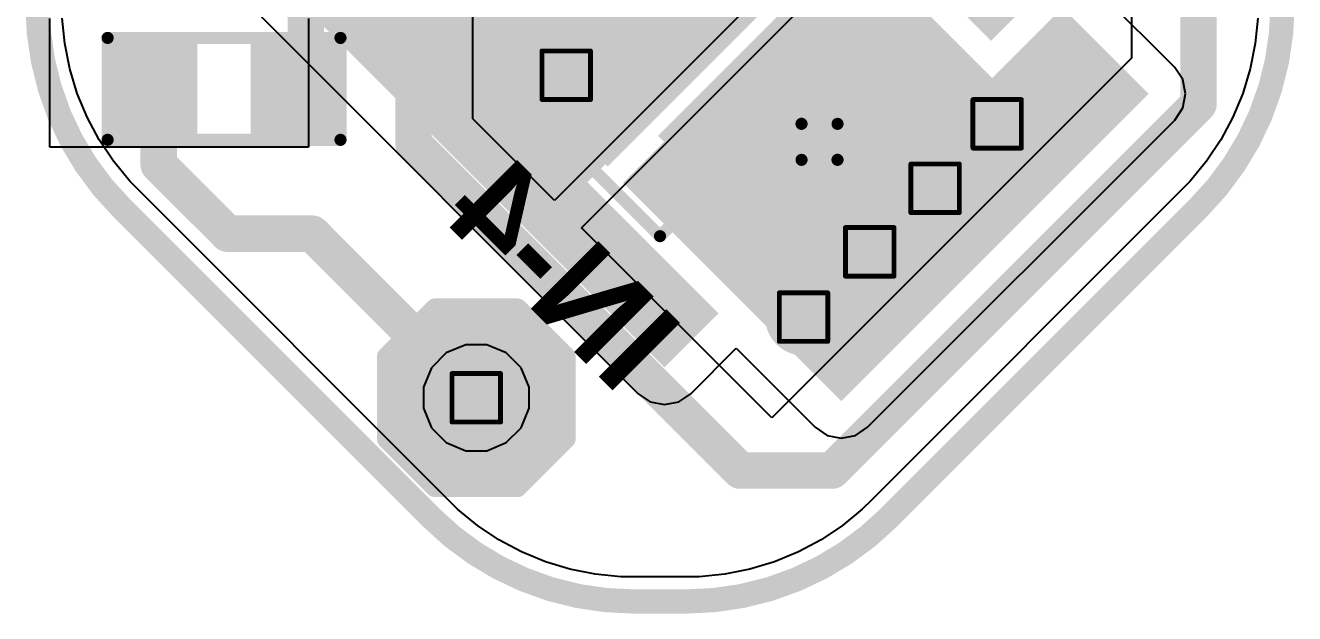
# Model space of a CAD drawing. Header units: inches. Extents: x 92 to 372, y 57 to 122.
# Drawn here: x 106.35 to 119.64, y 58.9 to 65.06 of the extents above; entities that cross this region are included whole.
import ezdxf

# ---------------------------------------------------------------- set-up
doc = ezdxf.new("R2010")
doc.units = ezdxf.units.IN
for name, color, linetype in [('Board Outline', 216, 'Continuous'), ('Bottom Layer', 5, 'Continuous'), ('Bottom Overlay', 54, 'Continuous'), ('Bottom Paste', 16, 'Continuous'), ('Bottom Solder', 6, 'Continuous'), ('Drill Drawing', 1, 'Continuous'), ('Top Layer', 1, 'Continuous'), ('Top Overlay', 2, 'Continuous'), ('Top Paste', 8, 'Continuous'), ('Top Solder', 216, 'Continuous'), ('Via Holes', 16, 'Continuous')]:
    doc.layers.add(name, color=color, linetype=linetype)
doc.styles.add('Arial_Bold', font='', dxfattribs={"height": 0.2})
doc.styles.get('Arial_Bold').set_extended_font_data('Arial', bold=True)

# ---------------------------------------------------------------- blocks, each defined once
blk = doc.blocks.new('T__________B_3')
at = {"layer": 'Bottom Layer'}
blk.add_hatch(color=5, dxfattribs=at).paths.add_polyline_path([(0.381, 0.762), (-0.381, 0.762), (-0.762, 0.381), (-0.762, -0.381), (-0.381, -0.762), (0.381, -0.762), (0.762, -0.381), (0.762, 0.381)])
at = {"layer": 'Bottom Paste'}
blk.add_hatch(color=16, dxfattribs=at).paths.add_polyline_path([(0.381, 0.762), (-0.381, 0.762), (-0.762, 0.381), (-0.762, -0.381), (-0.381, -0.762), (0.381, -0.762), (0.762, -0.381), (0.762, 0.381)])
at = {"layer": 'Bottom Solder'}
blk.add_hatch(color=6, dxfattribs=at).paths.add_polyline_path([(0.432, 0.864), (-0.432, 0.864), (-0.864, 0.432), (-0.864, -0.432), (-0.432, -0.864), (0.432, -0.864), (0.864, -0.432), (0.864, 0.432)])
at = {"layer": 'Bottom Overlay'}
for points in [[(-0.432, 0.94, 0.2, 0.2, 0), (-0.94, 0.432, 0.2, 0.2, 0)], [(0.432, 0.94, 0.2, 0.2, 0), (-0.432, 0.94, 0.2, 0.2, 0)], [(0.94, 0.432, 0.2, 0.2, 0), (0.432, 0.94, 0.2, 0.2, 0)], [(-0.94, 0.432, 0.2, 0.2, 0), (-0.94, -0.432, 0.2, 0.2, 0)], [(0.94, 0.432, 0.2, 0.2, 0), (0.94, -0.432, 0.2, 0.2, 0)], [(-0.432, -0.94, 0.2, 0.2, 0), (-0.94, -0.432, 0.2, 0.2, 0)], [(0.94, -0.432, 0.2, 0.2, 0), (0.432, -0.94, 0.2, 0.2, 0)], [(0.432, -0.94, 0.2, 0.2, 0), (-0.432, -0.94, 0.2, 0.2, 0)]]:
    blk.add_lwpolyline(points, format="xyseb", dxfattribs=at)
for points in [[(-0.482, 0.94, 0.1, 0.1, 1), (-0.382, 0.94, 0.1, 0.1, 1)], [(-0.482, 0.94, 0.1, 0.1, 1), (-0.382, 0.94, 0.1, 0.1, 1)], [(0.382, 0.94, 0.1, 0.1, 1), (0.482, 0.94, 0.1, 0.1, 1)], [(0.382, 0.94, 0.1, 0.1, 1), (0.482, 0.94, 0.1, 0.1, 1)], [(-0.99, 0.432, 0.1, 0.1, 1), (-0.89, 0.432, 0.1, 0.1, 1)], [(-0.99, 0.432, 0.1, 0.1, 1), (-0.89, 0.432, 0.1, 0.1, 1)], [(0.89, 0.432, 0.1, 0.1, 1), (0.99, 0.432, 0.1, 0.1, 1)], [(0.89, 0.432, 0.1, 0.1, 1), (0.99, 0.432, 0.1, 0.1, 1)], [(-0.99, -0.432, 0.1, 0.1, 1), (-0.89, -0.432, 0.1, 0.1, 1)], [(-0.99, -0.432, 0.1, 0.1, 1), (-0.89, -0.432, 0.1, 0.1, 1)], [(0.89, -0.432, 0.1, 0.1, 1), (0.99, -0.432, 0.1, 0.1, 1)], [(0.89, -0.432, 0.1, 0.1, 1), (0.99, -0.432, 0.1, 0.1, 1)], [(-0.482, -0.94, 0.1, 0.1, 1), (-0.382, -0.94, 0.1, 0.1, 1)], [(-0.482, -0.94, 0.1, 0.1, 1), (-0.382, -0.94, 0.1, 0.1, 1)], [(0.382, -0.94, 0.1, 0.1, 1), (0.482, -0.94, 0.1, 0.1, 1)], [(0.382, -0.94, 0.1, 0.1, 1), (0.482, -0.94, 0.1, 0.1, 1)]]:
    blk.add_lwpolyline(points, format="xyseb", close=True, dxfattribs=at)
blk = doc.blocks.new('R___0603_B_11')
at = {"layer": 'Bottom Layer'}
for points in [[(-1.143, -0.4445), (-1.143, 0.4445), (-0.381, 0.4445), (-0.381, -0.4445)], [(0.381, -0.4445), (0.381, 0.4445), (1.143, 0.4445), (1.143, -0.4445)]]:
    blk.add_hatch(color=5, dxfattribs=at).paths.add_polyline_path(points)
at = {"layer": 'Bottom Paste'}
for points in [[(-1.143, -0.4445), (-1.143, 0.4445), (-0.381, 0.4445), (-0.381, -0.4445)], [(0.381, -0.4445), (0.381, 0.4445), (1.143, 0.4445), (1.143, -0.4445)]]:
    blk.add_hatch(color=16, dxfattribs=at).paths.add_polyline_path(points)
at = {"layer": 'Bottom Solder'}
for points in [[(-1.2446, -0.5461), (-1.2446, 0.5461), (-0.2794, 0.5461), (-0.2794, -0.5461)], [(0.2794, -0.5461), (0.2794, 0.5461), (1.2446, 0.5461), (1.2446, -0.5461)]]:
    blk.add_hatch(color=6, dxfattribs=at).paths.add_polyline_path(points)
at = {"layer": 'Bottom Overlay'}
for points in [[(1.2192, 0.5334, 0.127, 0.127, 0), (-1.2192, 0.5334, 0.127, 0.127, 0)], [(-1.2192, 0.5334, 0.127, 0.127, 0), (-1.2192, -0.5334, 0.127, 0.127, 0)], [(1.2192, 0.5334, 0.127, 0.127, 0), (1.2192, -0.5334, 0.127, 0.127, 0)], [(1.2192, -0.5334, 0.127, 0.127, 0), (-1.2192, -0.5334, 0.127, 0.127, 0)]]:
    blk.add_lwpolyline(points, format="xyseb", dxfattribs=at)
for points in [[(-1.25095, 0.5334, 0.0635, 0.0635, 1), (-1.18745, 0.5334, 0.0635, 0.0635, 1)], [(-1.25095, 0.5334, 0.0635, 0.0635, 1), (-1.18745, 0.5334, 0.0635, 0.0635, 1)], [(1.18745, 0.5334, 0.0635, 0.0635, 1), (1.25095, 0.5334, 0.0635, 0.0635, 1)], [(1.18745, 0.5334, 0.0635, 0.0635, 1), (1.25095, 0.5334, 0.0635, 0.0635, 1)], [(-1.25095, -0.5334, 0.0635, 0.0635, 1), (-1.18745, -0.5334, 0.0635, 0.0635, 1)], [(-1.25095, -0.5334, 0.0635, 0.0635, 1), (-1.18745, -0.5334, 0.0635, 0.0635, 1)], [(1.18745, -0.5334, 0.0635, 0.0635, 1), (1.25095, -0.5334, 0.0635, 0.0635, 1)], [(1.18745, -0.5334, 0.0635, 0.0635, 1), (1.25095, -0.5334, 0.0635, 0.0635, 1)]]:
    blk.add_lwpolyline(points, format="xyseb", close=True, dxfattribs=at)
blk = doc.blocks.new('GW_PUSTA1_CM_MENE_XX53_1_1050_R18_27')
at = {"layer": 'Top Layer'}
for points in [[(-2.818, -2.91), (-2.018, -2.91), (-2.018, 2.91), (-2.818, 2.91)], [(-1.05, 1.652), (1.041, 1.652), (1.041, 2.922), (-1.05, 2.922)], [(2.818, 2.91), (2.018, 2.91), (2.018, -2.91), (2.818, -2.91)], [(1.05, 1.25), (-1.05, 1.25), (-1.05, 1.7), (1.05, 1.7)], [(-2.056, -0.9), (-1.574, -0.9), (-1.574, 0.9), (-2.056, 0.9)], [(1.65, -0.9), (-1.65, -0.9), (-1.65, 0.9), (1.65, 0.9)], [(2.059, 0.9), (1.576, 0.9), (1.576, -0.9), (2.059, -0.9)], [(1.05, -1.7), (-1.05, -1.7), (-1.05, -1.25), (1.05, -1.25)], [(-1.05, -2.92), (1.041, -2.92), (1.041, -1.65), (-1.05, -1.65)]]:
    blk.add_hatch(color=1, dxfattribs=at).paths.add_polyline_path(points)
at = {"layer": 'Top Paste'}
for points in [[(1.05, 1.25), (-1.05, 1.25), (-1.05, 1.7), (1.05, 1.7)], [(1.65, -0.9), (-1.65, -0.9), (-1.65, 0.9), (1.65, 0.9)], [(1.05, -1.7), (-1.05, -1.7), (-1.05, -1.25), (1.05, -1.25)]]:
    blk.add_hatch(color=8, dxfattribs=at).paths.add_polyline_path(points)
at = {"layer": 'Top Solder'}
for points in [[(1.152, 1.148), (-1.152, 1.148), (-1.152, 1.802), (1.152, 1.802)], [(1.752, -1.002), (-1.752, -1.002), (-1.752, 1.002), (1.752, 1.002)], [(1.152, -1.802), (-1.152, -1.802), (-1.152, -1.148), (1.152, -1.148)]]:
    blk.add_hatch(color=216, dxfattribs=at).paths.add_polyline_path(points)
at = {"layer": 'Top Overlay'}
for points in [[(-0.076, 2.667, 0.127, 0.127, 0), (-0.076, 2.134, 0.127, 0.127, 0)], [(-1.88, 1.905, 0.127, 0.127, 0), (1.88, 1.905, 0.127, 0.127, 0)], [(-1.88, 1.905, 0.127, 0.127, 0), (-1.88, -1.905, 0.127, 0.127, 0)], [(1.88, 1.905, 0.127, 0.127, 0), (1.88, -1.905, 0.127, 0.127, 0)], [(-1.88, -1.905, 0.127, 0.127, 0), (1.88, -1.905, 0.127, 0.127, 0)], [(0, -2.121, 0.127, 0.127, 0), (0, -2.654, 0.127, 0.127, 0)], [(-0.267, -2.388, 0.127, 0.127, 0), (0.267, -2.388, 0.127, 0.127, 0)]]:
    blk.add_lwpolyline(points, format="xyseb", dxfattribs=at)
for points in [[(-0.108, 2.667, 0.0635, 0.0635, 1), (-0.044, 2.667, 0.0635, 0.0635, 1)], [(-0.108, 2.134, 0.0635, 0.0635, 1), (-0.044, 2.134, 0.0635, 0.0635, 1)], [(-1.911, 1.905, 0.0635, 0.0635, 1), (-1.848, 1.905, 0.0635, 0.0635, 1)], [(-1.911, 1.905, 0.0635, 0.0635, 1), (-1.848, 1.905, 0.0635, 0.0635, 1)], [(1.848, 1.905, 0.0635, 0.0635, 1), (1.911, 1.905, 0.0635, 0.0635, 1)], [(1.848, 1.905, 0.0635, 0.0635, 1), (1.911, 1.905, 0.0635, 0.0635, 1)], [(-1.911, -1.905, 0.0635, 0.0635, 1), (-1.848, -1.905, 0.0635, 0.0635, 1)], [(-1.911, -1.905, 0.0635, 0.0635, 1), (-1.848, -1.905, 0.0635, 0.0635, 1)], [(1.848, -1.905, 0.0635, 0.0635, 1), (1.911, -1.905, 0.0635, 0.0635, 1)], [(1.848, -1.905, 0.0635, 0.0635, 1), (1.911, -1.905, 0.0635, 0.0635, 1)], [(-0.032, -2.121, 0.0635, 0.0635, 1), (0.032, -2.121, 0.0635, 0.0635, 1)], [(-0.298, -2.388, 0.0635, 0.0635, 1), (-0.235, -2.388, 0.0635, 0.0635, 1)], [(0.235, -2.388, 0.0635, 0.0635, 1), (0.298, -2.388, 0.0635, 0.0635, 1)], [(-0.032, -2.654, 0.0635, 0.0635, 1), (0.032, -2.654, 0.0635, 0.0635, 1)]]:
    blk.add_lwpolyline(points, format="xyseb", close=True, dxfattribs=at)

msp = doc.modelspace()

# ---------------------------------------------------------------- hatches: boundary and pattern name
at = {"layer": 'Bottom Layer'}
h = msp.add_hatch(color=5, dxfattribs=at)
edge = h.paths.add_edge_path()
edge.add_arc((112.016, 64.54), 0.3, 0, 360)
h = msp.add_hatch(color=5, dxfattribs=at)
edge = h.paths.add_edge_path()
edge.add_arc((116.528, 64.031), 0.3, 0, 360)
h = msp.add_hatch(color=5, dxfattribs=at)
edge = h.paths.add_edge_path()
edge.add_arc((115.879, 63.356), 0.3, 0, 360)
h = msp.add_hatch(color=5, dxfattribs=at)
edge = h.paths.add_edge_path()
edge.add_arc((115.194, 62.691), 0.3, 0, 360)
h = msp.add_hatch(color=5, dxfattribs=at)
edge = h.paths.add_edge_path()
edge.add_arc((114.501, 62.008), 0.3, 0, 360)
h = msp.add_hatch(color=5, dxfattribs=at)
edge = h.paths.add_edge_path()
edge.add_arc((111.074, 61.163), 0.3, 0, 360)
at = {"layer": 'Bottom Solder'}
h = msp.add_hatch(color=6, dxfattribs=at)
edge = h.paths.add_edge_path()
edge.add_arc((112.016, 64.54), 0.402, 0, 360)
h = msp.add_hatch(color=6, dxfattribs=at)
edge = h.paths.add_edge_path()
edge.add_arc((116.528, 64.031), 0.402, 0, 360)
h = msp.add_hatch(color=6, dxfattribs=at)
edge = h.paths.add_edge_path()
edge.add_arc((115.879, 63.356), 0.402, 0, 360)
h = msp.add_hatch(color=6, dxfattribs=at)
edge = h.paths.add_edge_path()
edge.add_arc((115.194, 62.691), 0.402, 0, 360)
h = msp.add_hatch(color=6, dxfattribs=at)
edge = h.paths.add_edge_path()
edge.add_arc((114.501, 62.008), 0.402, 0, 360)
h = msp.add_hatch(color=6, dxfattribs=at)
edge = h.paths.add_edge_path()
edge.add_arc((111.074, 61.163), 0.402, 0, 360)
at = {"layer": 'Top Layer'}
for points in [[(112.907, 69.588), (108.922, 65.604), (111.671, 62.855), (115.656, 66.839)], [(115.091, 65.895), (112.61, 63.414), (114.61, 61.414), (117.091, 63.895)], [(113.994, 62.03), (114.896, 61.128), (118.114, 64.346), (117.212, 65.248)]]:
    msp.add_hatch(color=1, dxfattribs=at).paths.add_polyline_path(points)
h = msp.add_hatch(color=1, dxfattribs=at)
edge = h.paths.add_edge_path()
edge.add_arc((112.016, 64.54), 0.3, 0, 360)
h = msp.add_hatch(color=1, dxfattribs=at)
edge = h.paths.add_edge_path()
edge.add_arc((116.528, 64.031), 0.3, 0, 360)
h = msp.add_hatch(color=1, dxfattribs=at)
edge = h.paths.add_edge_path()
edge.add_arc((115.879, 63.356), 0.3, 0, 360)
h = msp.add_hatch(color=1, dxfattribs=at)
edge = h.paths.add_edge_path()
edge.add_arc((115.194, 62.691), 0.3, 0, 360)
h = msp.add_hatch(color=1, dxfattribs=at)
edge = h.paths.add_edge_path()
edge.add_arc((114.501, 62.008), 0.3, 0, 360)
h = msp.add_hatch(color=1, dxfattribs=at)
edge = h.paths.add_edge_path()
edge.add_arc((111.074, 61.163), 0.3, 0, 360)
at = {"layer": 'Top Solder'}
h = msp.add_hatch(color=216, dxfattribs=at)
edge = h.paths.add_edge_path()
edge.add_arc((112.016, 64.54), 0.402, 0, 360)
h = msp.add_hatch(color=216, dxfattribs=at)
edge = h.paths.add_edge_path()
edge.add_arc((116.528, 64.031), 0.402, 0, 360)
h = msp.add_hatch(color=216, dxfattribs=at)
edge = h.paths.add_edge_path()
edge.add_arc((115.879, 63.356), 0.402, 0, 360)
h = msp.add_hatch(color=216, dxfattribs=at)
edge = h.paths.add_edge_path()
edge.add_arc((115.194, 62.691), 0.402, 0, 360)
h = msp.add_hatch(color=216, dxfattribs=at)
edge = h.paths.add_edge_path()
edge.add_arc((114.501, 62.008), 0.402, 0, 360)
h = msp.add_hatch(color=216, dxfattribs=at)
edge = h.paths.add_edge_path()
edge.add_arc((111.074, 61.163), 0.402, 0, 360)
at = {"layer": 'Via Holes'}
h = msp.add_hatch(color=7, dxfattribs=at)
edge = h.paths.add_edge_path()
edge.add_arc((112.016, 64.54), 0.15, 0, 360)
h = msp.add_hatch(color=7, dxfattribs=at)
edge = h.paths.add_edge_path()
edge.add_arc((116.528, 64.031), 0.15, 0, 360)
h = msp.add_hatch(color=7, dxfattribs=at)
edge = h.paths.add_edge_path()
edge.add_arc((115.879, 63.356), 0.15, 0, 360)
h = msp.add_hatch(color=7, dxfattribs=at)
edge = h.paths.add_edge_path()
edge.add_arc((115.194, 62.691), 0.15, 0, 360)
h = msp.add_hatch(color=7, dxfattribs=at)
edge = h.paths.add_edge_path()
edge.add_arc((114.501, 62.008), 0.15, 0, 360)
h = msp.add_hatch(color=7, dxfattribs=at)
edge = h.paths.add_edge_path()
edge.add_arc((111.074, 61.163), 0.15, 0, 360)

# ---------------------------------------------------------------- linework, layer by layer
at = {"layer": 'Board Outline'}
for points in [[(107.358, 63.152, 0.254, 0.254, -0.198912), (106.48, 65.274, 0.254, 0.254, 0)], [(119.516, 65.274, 0.254, 0.254, -0.198912), (118.637, 63.152, 0.254, 0.254, 0)], [(107.358, 63.152, 0.254, 0.254, 0), (110.601, 59.91, 0.254, 0.254, 0)], [(115.395, 59.91, 0.254, 0.254, 0), (118.637, 63.152, 0.254, 0.254, 0)], [(112.722, 59.031, 0.254, 0.254, -0.198912), (110.601, 59.91, 0.254, 0.254, 0)], [(115.395, 59.91, 0.254, 0.254, -0.198912), (113.273, 59.031, 0.254, 0.254, 0)], [(112.722, 59.031, 0.254, 0.254, 0), (113.273, 59.031, 0.254, 0.254, 0)]]:
    msp.add_lwpolyline(points, format="xyseb", dxfattribs=at)
for points in [[(107.295, 63.152, 0.127, 0.127, 1), (107.422, 63.152, 0.127, 0.127, 1)], [(107.295, 63.152, 0.127, 0.127, 1), (107.422, 63.152, 0.127, 0.127, 1)], [(118.574, 63.152, 0.127, 0.127, 1), (118.701, 63.152, 0.127, 0.127, 1)], [(118.574, 63.152, 0.127, 0.127, 1), (118.701, 63.152, 0.127, 0.127, 1)], [(110.537, 59.91, 0.127, 0.127, 1), (110.664, 59.91, 0.127, 0.127, 1)], [(110.537, 59.91, 0.127, 0.127, 1), (110.664, 59.91, 0.127, 0.127, 1)], [(115.331, 59.91, 0.127, 0.127, 1), (115.458, 59.91, 0.127, 0.127, 1)], [(115.331, 59.91, 0.127, 0.127, 1), (115.458, 59.91, 0.127, 0.127, 1)], [(112.659, 59.031, 0.127, 0.127, 1), (112.786, 59.031, 0.127, 0.127, 1)], [(112.659, 59.031, 0.127, 0.127, 1), (112.786, 59.031, 0.127, 0.127, 1)], [(113.21, 59.031, 0.127, 0.127, 1), (113.337, 59.031, 0.127, 0.127, 1)], [(113.21, 59.031, 0.127, 0.127, 1), (113.337, 59.031, 0.127, 0.127, 1)]]:
    msp.add_lwpolyline(points, format="xyseb", close=True, dxfattribs=at)
at = {"layer": 'Bottom Layer'}
for p, q in [((117.935, 68.293), (117.935, 64.719)), ((111.037, 64.084), (111.037, 67.227)), ((115.103, 66.438), (111.893, 63.228)), ((112.177, 62.944), (115.507, 66.274)), ((106.609, 63.788), (106.609, 65.134)), ((109.316, 65.134), (109.316, 63.788)), ((117.935, 64.719), (114.169, 60.952)), ((111.893, 63.228), (111.037, 64.084)), ((109.316, 63.788), (106.609, 63.788)), ((114.169, 60.952), (112.177, 62.944))]:
    msp.add_line(p, q, dxfattribs=at)
for points in [[(118.637, 64.238, 0.381, 0.381, 0), (118.637, 68.395, 0.381, 0.381, 0)], [(110.417, 63.821, 0.381, 0.381, 0), (110.417, 67.103, 0.381, 0.381, 0)], [(109.289, 64.491, 0.381, 0.381, 0), (109.289, 65.749, 0.381, 0.381, 0)], [(109.195, 64.397, 0.381, 0.381, 0), (109.289, 64.491, 0.381, 0.381, 0)], [(107.671, 64.397, 0.381, 0.381, 0), (107.748, 64.32, 0.381, 0.381, 0)], [(107.748, 63.604, 0.381, 0.381, 0), (107.748, 64.32, 0.381, 0.381, 0)], [(114.8, 60.401, 0.381, 0.381, 0), (118.637, 64.238, 0.381, 0.381, 0)], [(110.417, 63.821, 0.381, 0.381, 0), (113.838, 60.401, 0.381, 0.381, 0)], [(107.748, 63.604, 0.381, 0.381, 0), (108.472, 62.881, 0.381, 0.381, 0)], [(108.472, 62.881, 0.381, 0.381, 0), (109.357, 62.881, 0.381, 0.381, 0)], [(109.357, 62.881, 0.381, 0.381, 0), (111.074, 61.163, 0.381, 0.381, 0)], [(113.838, 60.401, 0.381, 0.381, 0), (114.8, 60.401, 0.381, 0.381, 0)]]:
    msp.add_lwpolyline(points, format="xyseb", dxfattribs=at)
for points in [[(109.193, 64.491, 0.191, 0.191, 1), (109.384, 64.491, 0.191, 0.191, 1)], [(109.193, 64.491, 0.191, 0.191, 1), (109.384, 64.491, 0.191, 0.191, 1)], [(107.575, 64.397, 0.191, 0.191, 1), (107.766, 64.397, 0.191, 0.191, 1)], [(107.653, 64.32, 0.191, 0.191, 1), (107.843, 64.32, 0.191, 0.191, 1)], [(107.653, 64.32, 0.191, 0.191, 1), (107.843, 64.32, 0.191, 0.191, 1)], [(109.099, 64.397, 0.191, 0.191, 1), (109.29, 64.397, 0.191, 0.191, 1)], [(118.541, 64.238, 0.191, 0.191, 1), (118.732, 64.238, 0.191, 0.191, 1)], [(118.541, 64.238, 0.191, 0.191, 1), (118.732, 64.238, 0.191, 0.191, 1)], [(110.322, 63.821, 0.191, 0.191, 1), (110.513, 63.821, 0.191, 0.191, 1)], [(110.322, 63.821, 0.191, 0.191, 1), (110.513, 63.821, 0.191, 0.191, 1)], [(107.653, 63.604, 0.191, 0.191, 1), (107.843, 63.604, 0.191, 0.191, 1)], [(107.653, 63.604, 0.191, 0.191, 1), (107.843, 63.604, 0.191, 0.191, 1)], [(108.376, 62.881, 0.191, 0.191, 1), (108.567, 62.881, 0.191, 0.191, 1)], [(108.376, 62.881, 0.191, 0.191, 1), (108.567, 62.881, 0.191, 0.191, 1)], [(109.261, 62.881, 0.191, 0.191, 1), (109.452, 62.881, 0.191, 0.191, 1)], [(109.261, 62.881, 0.191, 0.191, 1), (109.452, 62.881, 0.191, 0.191, 1)], [(110.979, 61.163, 0.191, 0.191, 1), (111.169, 61.163, 0.191, 0.191, 1)], [(113.742, 60.401, 0.191, 0.191, 1), (113.933, 60.401, 0.191, 0.191, 1)], [(113.742, 60.401, 0.191, 0.191, 1), (113.933, 60.401, 0.191, 0.191, 1)], [(114.704, 60.401, 0.191, 0.191, 1), (114.895, 60.401, 0.191, 0.191, 1)], [(114.704, 60.401, 0.191, 0.191, 1), (114.895, 60.401, 0.191, 0.191, 1)]]:
    msp.add_lwpolyline(points, format="xyseb", close=True, dxfattribs=at)
at = {"layer": 'Drill Drawing'}
for points in [[(111.762, 64.794, 0.0508, 0.0508, 0), (112.27, 64.794, 0.0508, 0.0508, 0)], [(111.762, 64.286, 0.0508, 0.0508, 0), (111.762, 64.794, 0.0508, 0.0508, 0)], [(112.27, 64.286, 0.0508, 0.0508, 0), (112.27, 64.794, 0.0508, 0.0508, 0)], [(111.762, 64.286, 0.0508, 0.0508, 0), (112.27, 64.286, 0.0508, 0.0508, 0)], [(116.274, 64.285, 0.0508, 0.0508, 0), (116.782, 64.285, 0.0508, 0.0508, 0)], [(116.274, 63.777, 0.0508, 0.0508, 0), (116.274, 64.285, 0.0508, 0.0508, 0)], [(116.782, 63.777, 0.0508, 0.0508, 0), (116.782, 64.285, 0.0508, 0.0508, 0)], [(116.274, 63.777, 0.0508, 0.0508, 0), (116.782, 63.777, 0.0508, 0.0508, 0)], [(115.625, 63.61, 0.0508, 0.0508, 0), (116.133, 63.61, 0.0508, 0.0508, 0)], [(115.625, 63.102, 0.0508, 0.0508, 0), (115.625, 63.61, 0.0508, 0.0508, 0)], [(116.133, 63.102, 0.0508, 0.0508, 0), (116.133, 63.61, 0.0508, 0.0508, 0)], [(115.625, 63.102, 0.0508, 0.0508, 0), (116.133, 63.102, 0.0508, 0.0508, 0)], [(114.94, 62.945, 0.0508, 0.0508, 0), (115.448, 62.945, 0.0508, 0.0508, 0)], [(114.94, 62.437, 0.0508, 0.0508, 0), (114.94, 62.945, 0.0508, 0.0508, 0)], [(115.448, 62.437, 0.0508, 0.0508, 0), (115.448, 62.945, 0.0508, 0.0508, 0)], [(114.94, 62.437, 0.0508, 0.0508, 0), (115.448, 62.437, 0.0508, 0.0508, 0)], [(114.247, 62.262, 0.0508, 0.0508, 0), (114.755, 62.262, 0.0508, 0.0508, 0)], [(114.247, 61.754, 0.0508, 0.0508, 0), (114.247, 62.262, 0.0508, 0.0508, 0)], [(114.755, 61.754, 0.0508, 0.0508, 0), (114.755, 62.262, 0.0508, 0.0508, 0)], [(114.247, 61.754, 0.0508, 0.0508, 0), (114.755, 61.754, 0.0508, 0.0508, 0)], [(110.82, 61.417, 0.0508, 0.0508, 0), (111.328, 61.417, 0.0508, 0.0508, 0)], [(110.82, 60.909, 0.0508, 0.0508, 0), (110.82, 61.417, 0.0508, 0.0508, 0)], [(111.328, 60.909, 0.0508, 0.0508, 0), (111.328, 61.417, 0.0508, 0.0508, 0)], [(110.82, 60.909, 0.0508, 0.0508, 0), (111.328, 60.909, 0.0508, 0.0508, 0)]]:
    msp.add_lwpolyline(points, format="xyseb", dxfattribs=at)
for points in [[(111.749, 64.794, 0.0254, 0.0254, 1), (111.775, 64.794, 0.0254, 0.0254, 1)], [(111.749, 64.794, 0.0254, 0.0254, 1), (111.775, 64.794, 0.0254, 0.0254, 1)], [(112.257, 64.794, 0.0254, 0.0254, 1), (112.283, 64.794, 0.0254, 0.0254, 1)], [(112.257, 64.794, 0.0254, 0.0254, 1), (112.283, 64.794, 0.0254, 0.0254, 1)], [(111.749, 64.286, 0.0254, 0.0254, 1), (111.775, 64.286, 0.0254, 0.0254, 1)], [(111.749, 64.286, 0.0254, 0.0254, 1), (111.775, 64.286, 0.0254, 0.0254, 1)], [(112.257, 64.286, 0.0254, 0.0254, 1), (112.283, 64.286, 0.0254, 0.0254, 1)], [(112.257, 64.286, 0.0254, 0.0254, 1), (112.283, 64.286, 0.0254, 0.0254, 1)], [(116.262, 64.285, 0.0254, 0.0254, 1), (116.287, 64.285, 0.0254, 0.0254, 1)], [(116.262, 64.285, 0.0254, 0.0254, 1), (116.287, 64.285, 0.0254, 0.0254, 1)], [(116.77, 64.285, 0.0254, 0.0254, 1), (116.795, 64.285, 0.0254, 0.0254, 1)], [(116.77, 64.285, 0.0254, 0.0254, 1), (116.795, 64.285, 0.0254, 0.0254, 1)], [(116.262, 63.777, 0.0254, 0.0254, 1), (116.287, 63.777, 0.0254, 0.0254, 1)], [(116.262, 63.777, 0.0254, 0.0254, 1), (116.287, 63.777, 0.0254, 0.0254, 1)], [(116.77, 63.777, 0.0254, 0.0254, 1), (116.795, 63.777, 0.0254, 0.0254, 1)], [(116.77, 63.777, 0.0254, 0.0254, 1), (116.795, 63.777, 0.0254, 0.0254, 1)], [(115.612, 63.61, 0.0254, 0.0254, 1), (115.637, 63.61, 0.0254, 0.0254, 1)], [(115.612, 63.61, 0.0254, 0.0254, 1), (115.637, 63.61, 0.0254, 0.0254, 1)], [(116.12, 63.61, 0.0254, 0.0254, 1), (116.145, 63.61, 0.0254, 0.0254, 1)], [(116.12, 63.61, 0.0254, 0.0254, 1), (116.145, 63.61, 0.0254, 0.0254, 1)], [(115.612, 63.102, 0.0254, 0.0254, 1), (115.637, 63.102, 0.0254, 0.0254, 1)], [(115.612, 63.102, 0.0254, 0.0254, 1), (115.637, 63.102, 0.0254, 0.0254, 1)], [(116.12, 63.102, 0.0254, 0.0254, 1), (116.145, 63.102, 0.0254, 0.0254, 1)], [(116.12, 63.102, 0.0254, 0.0254, 1), (116.145, 63.102, 0.0254, 0.0254, 1)], [(114.927, 62.945, 0.0254, 0.0254, 1), (114.953, 62.945, 0.0254, 0.0254, 1)], [(114.927, 62.945, 0.0254, 0.0254, 1), (114.953, 62.945, 0.0254, 0.0254, 1)], [(115.435, 62.945, 0.0254, 0.0254, 1), (115.461, 62.945, 0.0254, 0.0254, 1)], [(115.435, 62.945, 0.0254, 0.0254, 1), (115.461, 62.945, 0.0254, 0.0254, 1)], [(114.927, 62.437, 0.0254, 0.0254, 1), (114.953, 62.437, 0.0254, 0.0254, 1)], [(114.927, 62.437, 0.0254, 0.0254, 1), (114.953, 62.437, 0.0254, 0.0254, 1)], [(115.435, 62.437, 0.0254, 0.0254, 1), (115.461, 62.437, 0.0254, 0.0254, 1)], [(115.435, 62.437, 0.0254, 0.0254, 1), (115.461, 62.437, 0.0254, 0.0254, 1)], [(114.234, 62.262, 0.0254, 0.0254, 1), (114.259, 62.262, 0.0254, 0.0254, 1)], [(114.234, 62.262, 0.0254, 0.0254, 1), (114.259, 62.262, 0.0254, 0.0254, 1)], [(114.742, 62.262, 0.0254, 0.0254, 1), (114.767, 62.262, 0.0254, 0.0254, 1)], [(114.742, 62.262, 0.0254, 0.0254, 1), (114.767, 62.262, 0.0254, 0.0254, 1)], [(114.234, 61.754, 0.0254, 0.0254, 1), (114.259, 61.754, 0.0254, 0.0254, 1)], [(114.234, 61.754, 0.0254, 0.0254, 1), (114.259, 61.754, 0.0254, 0.0254, 1)], [(114.742, 61.754, 0.0254, 0.0254, 1), (114.767, 61.754, 0.0254, 0.0254, 1)], [(114.742, 61.754, 0.0254, 0.0254, 1), (114.767, 61.754, 0.0254, 0.0254, 1)], [(110.808, 61.417, 0.0254, 0.0254, 1), (110.833, 61.417, 0.0254, 0.0254, 1)], [(110.808, 61.417, 0.0254, 0.0254, 1), (110.833, 61.417, 0.0254, 0.0254, 1)], [(111.316, 61.417, 0.0254, 0.0254, 1), (111.341, 61.417, 0.0254, 0.0254, 1)], [(111.316, 61.417, 0.0254, 0.0254, 1), (111.341, 61.417, 0.0254, 0.0254, 1)], [(110.808, 60.909, 0.0254, 0.0254, 1), (110.833, 60.909, 0.0254, 0.0254, 1)], [(110.808, 60.909, 0.0254, 0.0254, 1), (110.833, 60.909, 0.0254, 0.0254, 1)], [(111.316, 60.909, 0.0254, 0.0254, 1), (111.341, 60.909, 0.0254, 0.0254, 1)], [(111.316, 60.909, 0.0254, 0.0254, 1), (111.341, 60.909, 0.0254, 0.0254, 1)]]:
    msp.add_lwpolyline(points, format="xyseb", close=True, dxfattribs=at)
at = {"layer": 'Top Layer'}
for p, q in [((118.388, 64.621), (117.487, 65.522)), ((108.655, 65.322), (112.77, 61.206)), ((106.765, 64.871), (106.739, 65.139)), ((119.257, 65.139), (119.231, 64.871)), ((106.818, 64.607), (106.765, 64.871)), ((119.231, 64.871), (119.178, 64.607)), ((106.896, 64.349), (106.818, 64.607)), ((118.473, 64.494), (118.388, 64.621)), ((119.178, 64.607), (119.1, 64.349)), ((118.502, 64.346), (118.473, 64.494)), ((106.999, 64.1), (106.896, 64.349)), ((118.473, 64.197), (118.502, 64.346)), ((119.1, 64.349), (118.997, 64.1)), ((118.388, 64.071), (118.473, 64.197)), ((107.126, 63.863), (106.999, 64.1)), ((115.171, 60.854), (118.388, 64.071)), ((118.997, 64.1), (118.87, 63.863)), ((107.275, 63.639), (107.126, 63.863)), ((118.87, 63.863), (118.72, 63.639)), ((107.446, 63.431), (107.275, 63.639)), ((118.72, 63.639), (118.55, 63.431)), ((107.541, 63.335), (107.446, 63.431)), ((118.55, 63.431), (118.454, 63.335)), ((110.784, 60.093), (107.541, 63.335)), ((118.454, 63.335), (115.212, 60.093)), ((118.454, 63.335), (118.454, 63.335)), ((110.964, 61.717), (110.76, 61.633)), ((111.184, 61.717), (110.964, 61.717)), ((111.388, 61.633), (111.184, 61.717)), ((113.32, 61.206), (113.794, 61.681)), ((113.794, 61.681), (114.621, 60.854)), ((110.76, 61.633), (110.605, 61.477)), ((111.544, 61.477), (111.388, 61.633)), ((110.605, 61.477), (110.52, 61.273)), ((111.628, 61.273), (111.544, 61.477)), ((110.52, 61.273), (110.52, 61.053)), ((111.628, 61.053), (111.628, 61.273)), ((112.77, 61.206), (112.896, 61.122)), ((113.194, 61.122), (113.32, 61.206)), ((110.52, 61.053), (110.605, 60.849)), ((111.544, 60.849), (111.628, 61.053)), ((112.896, 61.122), (113.045, 61.092)), ((113.045, 61.092), (113.194, 61.122)), ((110.605, 60.849), (110.76, 60.694)), ((111.388, 60.694), (111.544, 60.849)), ((114.621, 60.854), (114.747, 60.769)), ((114.747, 60.769), (114.896, 60.74)), ((114.896, 60.74), (115.045, 60.769)), ((115.045, 60.769), (115.171, 60.854)), ((110.76, 60.694), (110.964, 60.609)), ((110.964, 60.609), (111.184, 60.609)), ((111.184, 60.609), (111.388, 60.694)), ((110.879, 59.997), (110.784, 60.093)), ((115.212, 60.093), (115.116, 59.997)), ((111.087, 59.827), (110.879, 59.997)), ((115.116, 59.997), (114.908, 59.827)), ((111.311, 59.677), (111.087, 59.827)), ((114.908, 59.827), (114.684, 59.677)), ((111.549, 59.55), (111.311, 59.677)), ((114.684, 59.677), (114.447, 59.55)), ((111.798, 59.447), (111.549, 59.55)), ((114.447, 59.55), (114.198, 59.447)), ((112.055, 59.369), (111.798, 59.447)), ((114.198, 59.447), (113.94, 59.369)), ((112.32, 59.316), (112.055, 59.369)), ((112.588, 59.29), (112.32, 59.316)), ((112.722, 59.29), (112.588, 59.29)), ((113.273, 59.29), (112.722, 59.29)), ((112.722, 59.29), (112.722, 59.29)), ((112.722, 59.29), (112.722, 59.29)), ((113.408, 59.29), (113.273, 59.29)), ((113.273, 59.29), (113.273, 59.29)), ((113.273, 59.29), (113.273, 59.29)), ((113.676, 59.316), (113.408, 59.29)), ((113.94, 59.369), (113.676, 59.316))]:
    msp.add_line(p, q, dxfattribs=at)

# ---------------------------------------------------------------- block references
for name, p, rotation in [('GW_PUSTA1_CM_MENE_XX53_1_1050_R18_27', (112.98, 65.531), 45), ('R___0603_B_11', (108.433, 64.397), 180), ('T__________B_3', (111.074, 61.163), 180)]:
    msp.add_blockref(name, p, dxfattribs=dict(rotation=rotation))

# ---------------------------------------------------------------- texts
at = {"layer": 'Bottom Overlay', "style": 'Arial_Bold', "text_generation_flag": 2}
msp.add_text('IN-4', height=1, rotation=315, dxfattribs=at).set_placement((112.566, 61.176))

doc.saveas('drawing.dxf')
